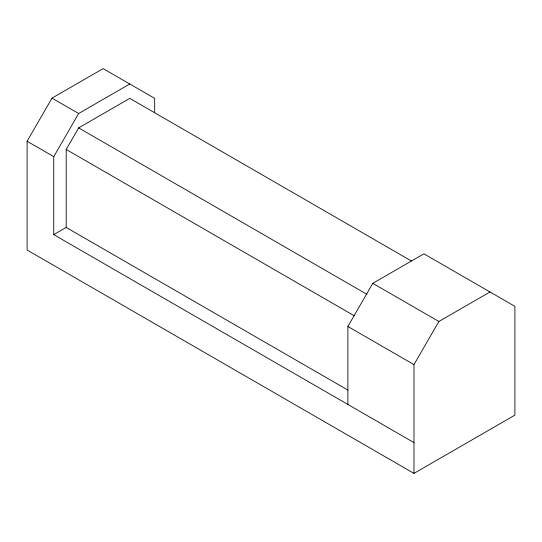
<?xml version="1.0" encoding="UTF-8"?>
<svg xmlns="http://www.w3.org/2000/svg" width="542" height="542" viewBox="0 0 542 542"><rect width="100%" height="100%" fill="white"/><g stroke="black" fill="none" stroke-linecap="round" stroke-linejoin="round"><path stroke-width="0.81" d="M347.889 404.461L347.889 326.467L372.794 283.33L423.905 253.819L514.9 306.352L514.9 415.118L413.973 473.39L27.1 250.025L27.1 141.259L52.005 98.122L103.122 68.61L154.673 98.38L154.673 112.634M413.973 442.618L53.746 234.639L53.746 156.645L78.651 113.508L129.768 83.996M347.903 390.091L66.199 227.45L66.199 149.457L78.651 127.885L129.768 98.38L411.48 261.027M413.973 473.39L413.973 364.624L438.878 321.487L489.995 291.975M53.746 234.639L66.199 227.45M52.005 98.122L78.651 113.508M372.794 283.33L438.878 321.487M78.651 127.885L366.941 294.326M66.199 149.457L354.488 315.898M27.1 141.259L53.746 156.645M347.889 326.467L413.973 364.624"/></g></svg>
